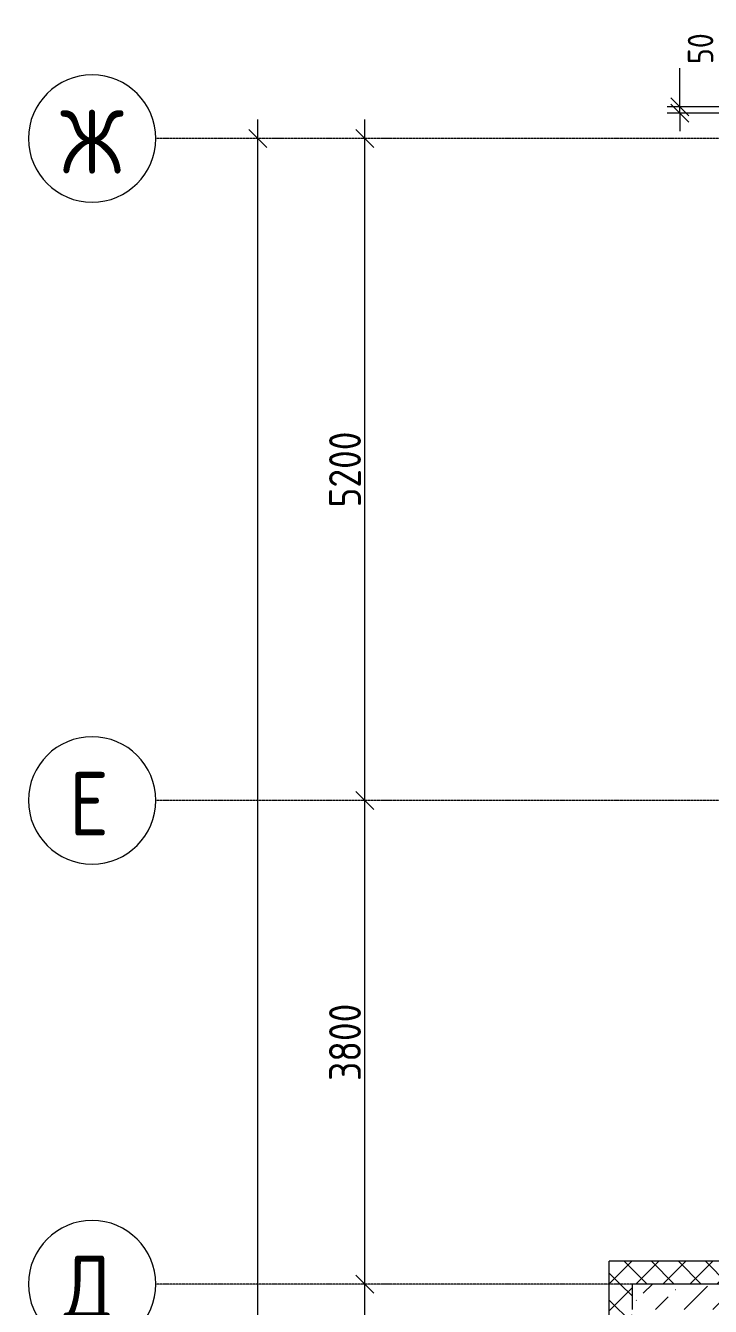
# Model space of a CAD drawing. Header units: millimetres. Extents: x -56773 to 221258, y -262288 to 26541.
# Drawn here: x -26253 to -20876, y -135968 to -125905 of the extents above; entities that cross this region are included whole.
import ezdxf

# ---------------------------------------------------------------- set-up
doc = ezdxf.new("R2010")
doc.units = ezdxf.units.MM
doc.linetypes.add('ADSK_Линия сетки', pattern=[25, 20, -2.5, 0, -2.5])
for name, color, linetype, lineweight in [('Оси', 7, 'Continuous', 9), ('Размеры', 7, 'Continuous', 9), ('Стены наружные', 7, 'Continuous', 18)]:
    doc.layers.add(name, color=color, linetype=linetype, lineweight=lineweight)
doc.styles.add('GOST Common', font='', dxfattribs={"width": 0.9, "height": 500})
doc.styles.add('GOST Common_2', font='', dxfattribs={"width": 0.9, "height": 250})
doc.styles.add('GOST Common_3', font='', dxfattribs={"width": 0.9, "height": 200})
doc.styles.get('GOST Common').set_extended_font_data('GOST Common')
doc.styles.get('GOST Common_2').set_extended_font_data('GOST Common')
doc.styles.get('GOST Common_3').set_extended_font_data('GOST Common')
doc.dimstyles.new('ADSK_Основной_2_0', dxfattribs={"dimscale": 304.8, "dimtxt": 201.142999, "dimasz": 0.463911, "dimexe": 0.328084, "dimexo": 0.328084, "dimgap": 0.164042, "dimtad": 1, "dimdec": 3, "dimrnd": 0.001, "dimdsep": 46, "dimtxsty": 'GOST Common_3', "dimblk1": 'OBLIQUE', "dimblk2": 'OBLIQUE', "dimsah": 1, "dimcen": 0.09, "dimdle": 0.328084, "dimazin": 2, "dimtfac": 1, "dimtdec": 4, "dimtix": 1, "dimtmove": 0, "dimatfit": 3, "dimfxl": 1, "dimtvp": 1, "dimtolj": 1, "dimtzin": 0, "dimlwd": 20, "dimlwe": 20, "dimarcsym": 2})
doc.dimstyles.new('ADSK_Основной_2_5_мм', dxfattribs={"dimscale": 304.8, "dimtxt": 251.428749, "dimasz": 0.463911, "dimexe": 0.492126, "dimexo": 0.984252, "dimgap": 0.098425, "dimtad": 1, "dimrnd": 0.01, "dimdsep": 46, "dimtxsty": 'GOST Common_2', "dimblk1": 'OBLIQUE', "dimblk2": 'OBLIQUE', "dimsah": 1, "dimcen": 0.09, "dimdle": 0.492126, "dimazin": 2, "dimtfac": 1, "dimtdec": 4, "dimtix": 1, "dimtmove": 0, "dimatfit": 3, "dimfxl": 1, "dimtvp": 1, "dimtolj": 1, "dimtzin": 0, "dimlwd": 20, "dimlwe": 20, "dimarcsym": 2})
pattern_1 = [(45, (9.36, -150597.75), (-106.066, 106.066), []), (135, (9.36, -150597.75), (-106.066, -106.066), [])]

# ---------------------------------------------------------------- blocks, each defined once
blk = doc.blocks.new('Ось сетки - Круг_Ø10 мм-8259-Кладочный план 3-го этажа')
at = {"layer": 'Оси', "lineweight": 20}
for start, end in [(360, 180), (180, 360)]:
    blk.add_arc((0, 0), 5, start, end, dxfattribs=at)
blk = doc.blocks.new('_Oblique')
at = {"color": 0, "linetype": 'ByBlock', "lineweight": -2}
blk.add_line((-0.5, -0.5), (0.5, 0.5), dxfattribs=at)
blk = doc.blocks.new('*D5094')
at = {"layer": 'Defpoints', "color": 0, "lineweight": 25, "transparency": 16777216}
for p in [(-23690, -135793), (-23590, -135793), (-23690, -141193)]:
    blk.add_point(p, dxfattribs=at)
at = {"layer": 'Размеры', "color": 0, "lineweight": 20, "transparency": 16777216}
for p, q in [((-23590, -141343), (-23590, -135643)), ((-23390, -135793), (-23440, -135793)), ((-23390, -141193), (-23440, -141193))]:
    blk.add_line(p, q, dxfattribs=at)
at = {"layer": 'Размеры', "color": 0, "lineweight": 20, "transparency": 16777216, "xscale": 141.4, "yscale": 141.4, "zscale": 141.4}
for p, rotation in [((-23590, -135793), 90), ((-23590, -141193), 270)]:
    blk.add_blockref('_Oblique', p, dxfattribs=dict(at, rotation=rotation))
at = {"layer": 'Размеры', "color": 0, "lineweight": 9, "transparency": 16777216, "insert": (-23745, -138493), "char_height": 250, "width": 782.41, "attachment_point": 5, "rotation": 90, "style": 'GOST Common_2'}
blk.add_mtext('\\A1;5400', dxfattribs=at)
blk = doc.blocks.new('*D5095')
at = {"layer": 'Defpoints', "color": 0, "lineweight": 25, "transparency": 16777216}
for p in [(-23690, -131993), (-23590, -131993), (-23690, -135793)]:
    blk.add_point(p, dxfattribs=at)
at = {"layer": 'Размеры', "color": 0, "lineweight": 20, "transparency": 16777216}
for p, q in [((-23590, -135943), (-23590, -131843)), ((-23390, -131993), (-23440, -131993)), ((-23390, -135793), (-23440, -135793))]:
    blk.add_line(p, q, dxfattribs=at)
at = {"layer": 'Размеры', "color": 0, "lineweight": 20, "transparency": 16777216, "xscale": 141.4, "yscale": 141.4, "zscale": 141.4}
for p, rotation in [((-23590, -131993), 90), ((-23590, -135793), 270)]:
    blk.add_blockref('_Oblique', p, dxfattribs=dict(at, rotation=rotation))
at = {"layer": 'Размеры', "color": 0, "lineweight": 9, "transparency": 16777216, "insert": (-23745, -133893), "char_height": 250, "width": 756.84, "attachment_point": 5, "rotation": 90, "style": 'GOST Common_2'}
blk.add_mtext('\\A1;3800', dxfattribs=at)
blk = doc.blocks.new('*D5096')
at = {"layer": 'Defpoints', "color": 0, "lineweight": 25, "transparency": 16777216}
for p in [(-23690, -126793), (-23590, -126793), (-23690, -131993)]:
    blk.add_point(p, dxfattribs=at)
at = {"layer": 'Размеры', "color": 0, "lineweight": 20, "transparency": 16777216}
for p, q in [((-23590, -132143), (-23590, -126643)), ((-23390, -126793), (-23440, -126793)), ((-23390, -131993), (-23440, -131993))]:
    blk.add_line(p, q, dxfattribs=at)
at = {"layer": 'Размеры', "color": 0, "lineweight": 20, "transparency": 16777216, "xscale": 141.4, "yscale": 141.4, "zscale": 141.4}
for p, rotation in [((-23590, -126793), 90), ((-23590, -131993), 270)]:
    blk.add_blockref('_Oblique', p, dxfattribs=dict(at, rotation=rotation))
at = {"layer": 'Размеры', "color": 0, "lineweight": 9, "transparency": 16777216, "insert": (-23745, -129393), "char_height": 250, "width": 756.84, "attachment_point": 5, "rotation": 90, "style": 'GOST Common_2'}
blk.add_mtext('\\A1;5200', dxfattribs=at)
blk = doc.blocks.new('*D5097')
at = {"layer": 'Defpoints', "color": 0, "lineweight": 25, "transparency": 16777216}
for p in [(-24530, -126793), (-24430, -126793), (-24530, -157593)]:
    blk.add_point(p, dxfattribs=at)
at = {"layer": 'Размеры', "color": 0, "lineweight": 20, "transparency": 16777216}
for p, q in [((-24430, -157743), (-24430, -126643)), ((-24230, -126793), (-24280, -126793)), ((-24230, -157593), (-24280, -157593))]:
    blk.add_line(p, q, dxfattribs=at)
at = {"layer": 'Размеры', "color": 0, "lineweight": 20, "transparency": 16777216, "xscale": 141.4, "yscale": 141.4, "zscale": 141.4}
for p, rotation in [((-24430, -126793), 90), ((-24430, -157593), 270)]:
    blk.add_blockref('_Oblique', p, dxfattribs=dict(at, rotation=rotation))
at = {"layer": 'Размеры', "color": 0, "lineweight": 9, "transparency": 16777216, "insert": (-24585, -142193), "char_height": 250, "width": 946.05, "attachment_point": 5, "rotation": 90, "style": 'GOST Common_2'}
blk.add_mtext('\\A1;30800', dxfattribs=at)
blk = doc.blocks.new('*D5144')
at = {"layer": 'Defpoints', "color": 0, "lineweight": 25, "transparency": 16777216}
for p in [(-21116, -126543), (-19791, -126543), (-19791, -126593)]:
    blk.add_point(p, dxfattribs=at)
at = {"layer": 'Размеры', "color": 0, "lineweight": 20, "transparency": 16777216}
for p, q in [((-21116, -126543), (-21116, -126240)), ((-19891, -126543), (-21216, -126543)), ((-21116, -126593), (-21116, -126543)), ((-19891, -126593), (-21216, -126593)), ((-21116, -126593), (-21116, -126734))]:
    blk.add_line(p, q, dxfattribs=at)
at = {"layer": 'Размеры', "color": 0, "lineweight": 20, "transparency": 16777216, "xscale": 141.4, "yscale": 141.4, "zscale": 141.4}
for p, rotation in [((-21116, -126543), 270), ((-21116, -126593), 90)]:
    blk.add_blockref('_Oblique', p, dxfattribs=dict(at, rotation=rotation))
at = {"layer": 'Размеры', "color": 0, "lineweight": 9, "transparency": 16777216, "insert": (-21053, -126208), "char_height": 200, "width": 302.74, "attachment_point": 1, "rotation": 90, "line_spacing_factor": 1.022761, "style": 'GOST Common_3'}
blk.add_mtext('\\A1;50', dxfattribs=at)

msp = doc.modelspace()

# ---------------------------------------------------------------- hatches: boundary and pattern name
at = {"layer": 'Стены наружные', "lineweight": 9}
h = msp.add_hatch(dxfattribs=at)
h.set_pattern_fill('FP_4', color=256, style=0, pattern_type=2)
h.set_pattern_definition(pattern_1)
h.paths.add_polyline_path([(-19790.6385, -135792.7816), (-19790.6385, -135612.7816), (-21670.6385, -135612.7816), (-21670.6385, -135792.7816), (-21128.4756, -135792.7816)])
h = msp.add_hatch(dxfattribs=at)
h.set_pattern_fill('FP_4', color=256, style=0, pattern_type=2)
h.set_pattern_definition(pattern_1)
h.paths.add_polyline_path([(-21670.6385, -139592.7816), (-21490.6385, -139592.7816), (-21490.6385, -139036.5581), (-21670.6385, -139036.5581), (-21670.6385, -139525.9568)])
h.paths.add_polyline_path([(-21670.6385, -136336.5581), (-21490.6385, -136336.5581), (-21490.6385, -135792.7816), (-21670.6385, -135792.7816)])
h = msp.add_hatch(dxfattribs=at)
h.set_pattern_fill('FP_2', color=256, style=0, pattern_type=2)
h.set_pattern_definition([(45, (9.36, -150597.75), (84.1895, 308.69595), [396.875, -79.375, 3.353, -76.022])])
h.paths.add_polyline_path([(-12890.6385, -135992.7816), (-12890.6385, -135792.7816), (-21490.6385, -135792.7816), (-21490.6385, -135992.7816), (-13090.6385, -135992.7816)])

# ---------------------------------------------------------------- linework, layer by layer
at = {"layer": 'Оси', "linetype": 'ADSK_Линия сетки', "lineweight": 5}
for p, q in [((-2488.0423, -126792.7816), (-25230.7352, -126792.7816)), ((-2488.0423, -131992.7816), (-25230.7352, -131992.7816)), ((-2488.0423, -135792.7816), (-25230.7352, -135792.7816))]:
    msp.add_line(p, q, dxfattribs=at)
at = {"layer": 'Стены наружные', "lineweight": 9}
for p, q in [((-21670.6385, -136892.7816), (-21670.6385, -135612.7816)), ((-19970.6385, -135612.7816), (-21670.6385, -135612.7816)), ((-19790.6385, -135792.7816), (-21490.6385, -135792.7816)), ((-21490.6385, -135792.7816), (-21490.6385, -135992.7816))]:
    msp.add_line(p, q, dxfattribs=at)

# ---------------------------------------------------------------- block references
at = {"layer": 'Оси', "lineweight": 20, "xscale": 99.99999999999993, "yscale": 99.99999999999993, "zscale": 99.99999999999993, "rotation": 89.9999999999998}
for p in [(-25730.7352, -126792.7816), (-25730.7352, -131992.7816), (-25730.7352, -135792.7816)]:
    msp.add_blockref('Ось сетки - Круг_Ø10 мм-8259-Кладочный план 3-го этажа', p, dxfattribs=at)

# ---------------------------------------------------------------- texts
at = {"layer": 'Оси', "char_height": 500, "attachment_point": 1, "style": 'GOST Common'}
for s, insert, width in [('\\fGOST Common|b0|i0|c204|p34|;\\W.9;Ж', (-25980.5623, -126568.2227), 555.569437), ('\\fGOST Common|b0|i0|c204|p34|;\\W.9;Е', (-25912.1623, -131768.2227), 389.620125), ('\\fGOST Common|b0|i0|c204|p34|;\\W.9;Д', (-25956.7123, -135568.2227), 497.847937)]:
    msp.add_mtext(s, dxfattribs=dict(at, insert=insert, width=width))

# ---------------------------------------------------------------- dimensions: what is measured, and where the dimension line sits
at = {"layer": 'Размеры', "lineweight": 9}
dim = msp.add_linear_dim(base=(-21115.829, -126542.7816), p1=(-19790.6385, -126592.7816), p2=(-19790.6385, -126542.7816), angle=90, dimstyle='ADSK_Основной_2_0', override={"dimpost": '<>', "dimfxl": 50}, dxfattribs=at)
dim.commit()
dim.dimension.update_dxf_attribs({"geometry": '*D5144', "text_midpoint": (-20920.1147, -126240.1689), "dimtype": 160, "text_rotation": 90})
for base, p1, p2, override, picture, middle in [((-24429.9613, -126792.7816), (-24529.9462, -157592.7816), (-24529.9462, -126792.7816), {"dimpost": '<>', "dimfxl": 30800}, '*D5097', (-24584.9613, -142192.7816)), ((-23589.9613, -126792.7816), (-23689.9462, -131992.7816), (-23689.9462, -126792.7816), {"dimpost": '<>', "dimfxl": 5200}, '*D5096', (-23744.9613, -129392.7816)), ((-23589.9613, -131992.7816), (-23689.9462, -135792.7816), (-23689.9462, -131992.7816), {"dimpost": '<>', "dimfxl": 3800}, '*D5095', (-23744.9613, -133892.7816)), ((-23589.9613, -135792.7816), (-23689.9462, -141192.7816), (-23689.9462, -135792.7816), {"dimpost": '<>', "dimfxl": 5400}, '*D5094', (-23744.9613, -138492.7816))]:
    dim = msp.add_linear_dim(base=base, p1=p1, p2=p2, angle=90, dimstyle='ADSK_Основной_2_5_мм', override=override, dxfattribs=at)
    dim.commit()
    dim.dimension.update_dxf_attribs({"geometry": picture, "text_midpoint": middle})

doc.saveas('drawing.dxf')
